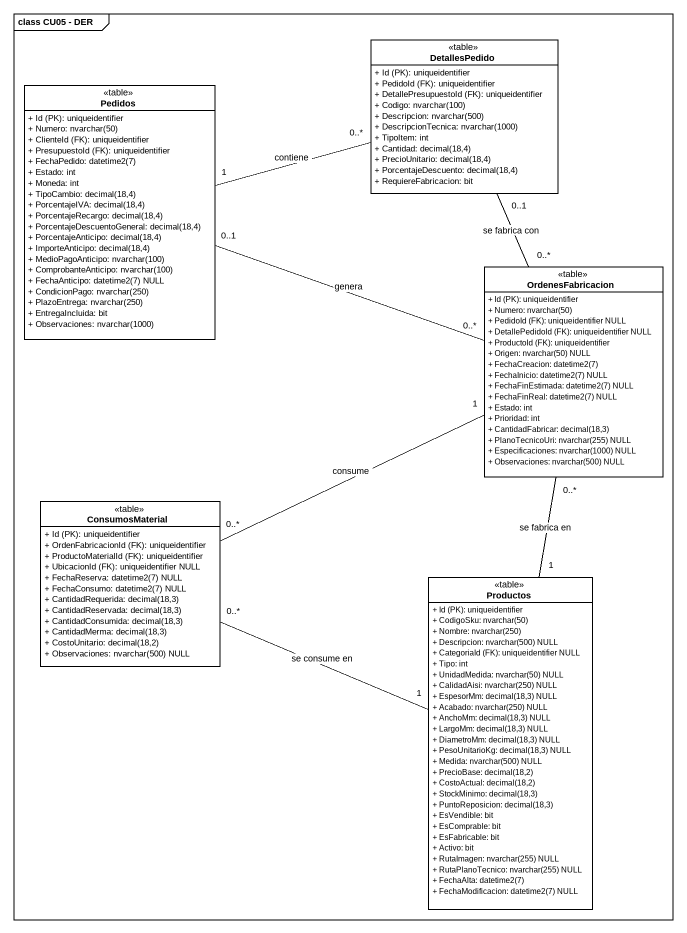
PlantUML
@startuml
mainframe class CU05 - DER
hide circle
hide empty members
skinparam classAttributeIconSize 0
class DetallesPedido <<table>> {
  {field} + Id (PK): uniqueidentifier
  {field} + PedidoId (FK): uniqueidentifier
  {field} + DetallePresupuestoId (FK): uniqueidentifier
  {field} + Codigo: nvarchar(100)
  {field} + Descripcion: nvarchar(500)
  {field} + DescripcionTecnica: nvarchar(1000)
  + TipoItem: int
  {field} + Cantidad: decimal(18,4)
  {field} + PrecioUnitario: decimal(18,4)
  {field} + PorcentajeDescuento: decimal(18,4)
  + RequiereFabricacion: bit
}
class Pedidos <<table>> {
  {field} + Id (PK): uniqueidentifier
  {field} + Numero: nvarchar(50)
  {field} + ClienteId (FK): uniqueidentifier
  {field} + PresupuestoId (FK): uniqueidentifier
  {field} + FechaPedido: datetime2(7)
  + Estado: int
  + Moneda: int
  {field} + TipoCambio: decimal(18,4)
  {field} + PorcentajeIVA: decimal(18,4)
  {field} + PorcentajeRecargo: decimal(18,4)
  {field} + PorcentajeDescuentoGeneral: decimal(18,4)
  {field} + PorcentajeAnticipo: decimal(18,4)
  {field} + ImporteAnticipo: decimal(18,4)
  {field} + MedioPagoAnticipo: nvarchar(100)
  {field} + ComprobanteAnticipo: nvarchar(100)
  {field} + FechaAnticipo: datetime2(7) NULL
  {field} + CondicionPago: nvarchar(250)
  {field} + PlazoEntrega: nvarchar(250)
  + EntregaIncluida: bit
  {field} + Observaciones: nvarchar(1000)
}
class OrdenesFabricacion <<table>> {
  {field} + Id (PK): uniqueidentifier
  {field} + Numero: nvarchar(50)
  {field} + PedidoId (FK): uniqueidentifier NULL
  {field} + DetallePedidoId (FK): uniqueidentifier NULL
  {field} + ProductoId (FK): uniqueidentifier
  {field} + Origen: nvarchar(50) NULL
  {field} + FechaCreacion: datetime2(7)
  {field} + FechaInicio: datetime2(7) NULL
  {field} + FechaFinEstimada: datetime2(7) NULL
  {field} + FechaFinReal: datetime2(7) NULL
  + Estado: int
  + Prioridad: int
  {field} + CantidadFabricar: decimal(18,3)
  {field} + PlanoTecnicoUri: nvarchar(255) NULL
  {field} + Especificaciones: nvarchar(1000) NULL
  {field} + Observaciones: nvarchar(500) NULL
}
class ConsumosMaterial <<table>> {
  {field} + Id (PK): uniqueidentifier
  {field} + OrdenFabricacionId (FK): uniqueidentifier
  {field} + ProductoMaterialId (FK): uniqueidentifier
  {field} + UbicacionId (FK): uniqueidentifier NULL
  {field} + FechaReserva: datetime2(7) NULL
  {field} + FechaConsumo: datetime2(7) NULL
  {field} + CantidadRequerida: decimal(18,3)
  {field} + CantidadReservada: decimal(18,3)
  {field} + CantidadConsumida: decimal(18,3)
  {field} + CantidadMerma: decimal(18,3)
  {field} + CostoUnitario: decimal(18,2)
  {field} + Observaciones: nvarchar(500) NULL
}
class Productos <<table>> {
  {field} + Id (PK): uniqueidentifier
  {field} + CodigoSku: nvarchar(50)
  {field} + Nombre: nvarchar(250)
  {field} + Descripcion: nvarchar(500) NULL
  {field} + CategoriaId (FK): uniqueidentifier NULL
  + Tipo: int
  {field} + UnidadMedida: nvarchar(50) NULL
  {field} + CalidadAisi: nvarchar(250) NULL
  {field} + EspesorMm: decimal(18,3) NULL
  {field} + Acabado: nvarchar(250) NULL
  {field} + AnchoMm: decimal(18,3) NULL
  {field} + LargoMm: decimal(18,3) NULL
  {field} + DiametroMm: decimal(18,3) NULL
  {field} + PesoUnitarioKg: decimal(18,3) NULL
  {field} + Medida: nvarchar(500) NULL
  {field} + PrecioBase: decimal(18,2)
  {field} + CostoActual: decimal(18,2)
  {field} + StockMinimo: decimal(18,3)
  {field} + PuntoReposicion: decimal(18,3)
  + EsVendible: bit
  + EsComprable: bit
  + EsFabricable: bit
  + Activo: bit
  {field} + RutaImagen: nvarchar(255) NULL
  {field} + RutaPlanoTecnico: nvarchar(255) NULL
  {field} + FechaAlta: datetime2(7)
  {field} + FechaModificacion: datetime2(7) NULL
}
DetallesPedido "0..*" -left- "1" Pedidos : contiene
OrdenesFabricacion "0..*" -up- "0..1" DetallesPedido : se fabrica con
OrdenesFabricacion "0..*" -left- "0..1" Pedidos : genera
OrdenesFabricacion "0..*" -- "1" Productos : se fabrica en
ConsumosMaterial "0..*" -right- "1" OrdenesFabricacion : consume
ConsumosMaterial "0..*" -right- "1" Productos : se consume en
@enduml
